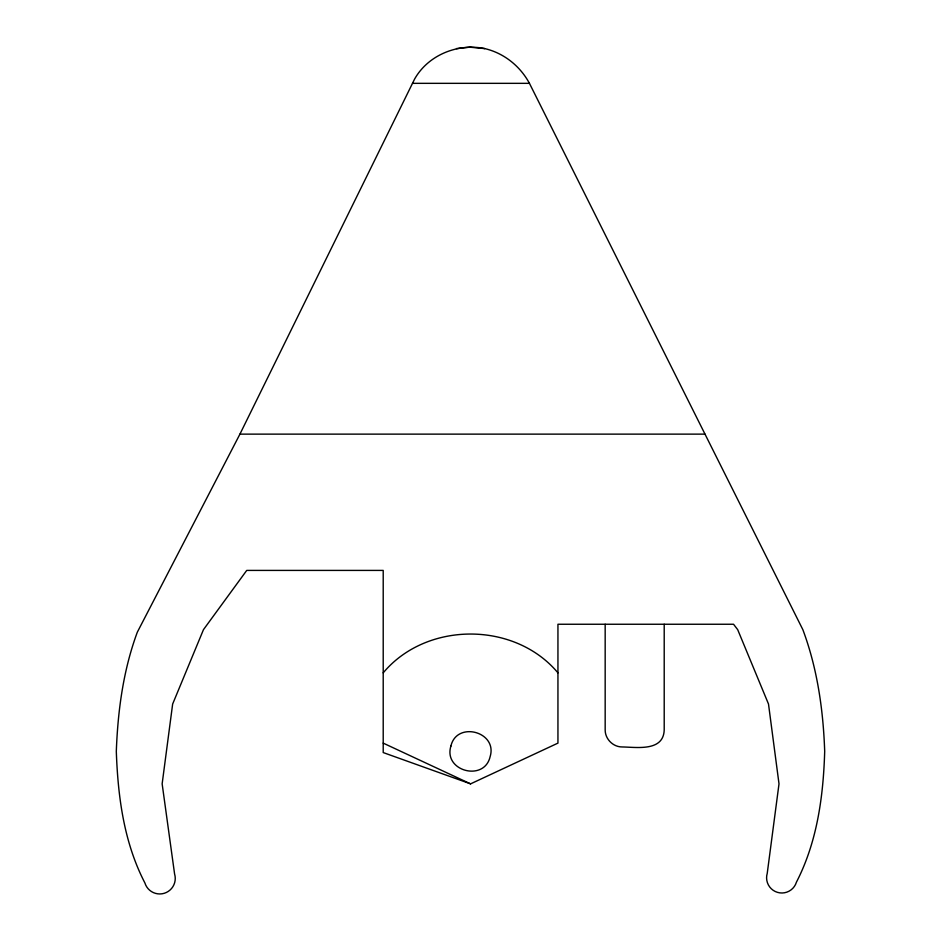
<?xml version="1.0" encoding="UTF-8"?>
<svg xmlns="http://www.w3.org/2000/svg" width="941" height="941" viewBox="0 0 941 941"><rect width="100%" height="100%" fill="white"/><g stroke="black" fill="none" stroke-linecap="round" stroke-linejoin="round"><path stroke-width="1.41" d="M470.559 47.25L484.686 48.579C457.891 43.051 428.202 54.919 414.605 79.056L239.931 434.13L137.327 632.176C123.2 670.298 117.813 710.949 116.308 751.4C117.896 796.557 123.859 842.348 144.902 882.964A15.515 15.515 0 0 0 164.252 893.291A15.515 15.515 0 0 0 174.579 873.93L162.146 783.865L172.65 704.033L203.468 629.647L246.73 570.411L383.21 570.411L383.21 752.565L470.582 783.865L557.942 743.119L557.942 624.248L733.545 624.248L737.685 629.647L768.503 704.033L779.007 783.865L767.233 873.342A15.256 15.256 0 0 0 777.431 892.35A15.256 15.256 0 0 0 796.439 882.152C817.235 841.772 823.34 796.286 824.692 751.4C823.257 710.032 817.388 668.557 802.838 629.635L529.442 83.337C520.138 66.093 503.87 53.025 484.686 48.579M383.21 672.85C426.391 621.107 514.762 621.119 557.942 672.85M456.467 48.579L470.582 47.05M412.499 83.337L529.442 83.337M239.931 434.13L704.962 434.13M383.21 743.119L470.582 783.865M664.205 624.248L664.205 729.945C663.511 751.847 636.492 747.154 622.177 746.954C613.085 747.025 605.098 739.026 605.169 729.945L605.169 624.248M450.88 746.142C443.176 771.091 484.321 782.112 490.12 756.658C497.824 731.722 456.679 720.688 450.88 746.142"/></g></svg>
